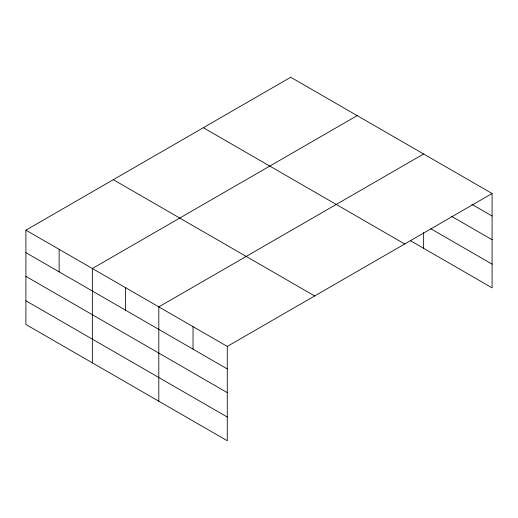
<?xml version="1.0" encoding="UTF-8"?>
<svg xmlns="http://www.w3.org/2000/svg" width="518" height="518" viewBox="0 0 518 518"><rect width="100%" height="100%" fill="white"/><g stroke="black" fill="none" stroke-linecap="round" stroke-linejoin="round"><path stroke-width="0.78" d="M492.1 193.518L290.727 77.26L25.9 230.154L25.9 324.482L227.272 440.74L227.272 346.412L492.1 193.518L492.1 287.846L410.483 240.728M357.18 115.624L92.353 268.518L92.353 362.846M423.633 153.988L158.806 306.883L158.806 401.217M471.84 204.325L492.1 216.019M451.579 216.33L492.1 239.724M430.62 228.652L492.1 264.148M203.334 127.713L404.707 243.972M113.293 179.694L314.666 295.959M25.9 230.154L227.272 346.412M25.9 252.654L227.272 368.92M25.9 276.359L227.272 392.618M25.9 300.777L227.272 417.042M423.633 232.517L423.633 248.316M193.039 326.651L193.039 349.151M125.583 287.704L125.583 310.204M59.13 249.333L59.13 271.84"/></g></svg>
